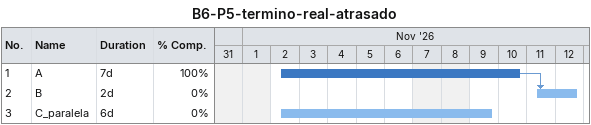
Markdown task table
B6-P5-termino-real-atrasado

| ID | Task | Duration | Start | Finish | Predecessors | % complete |
|---|---|---|---|---|---|---|
| 1 | A | 7d | 2026-11-02 | 2026-11-10 |  | 100 |
| 2 | B | 2d | 2026-11-11 | 2026-11-12 | 1 | 0 |
| 3 | C_paralela | 6d | 2026-11-02 | 2026-11-09 |  | 0 |
